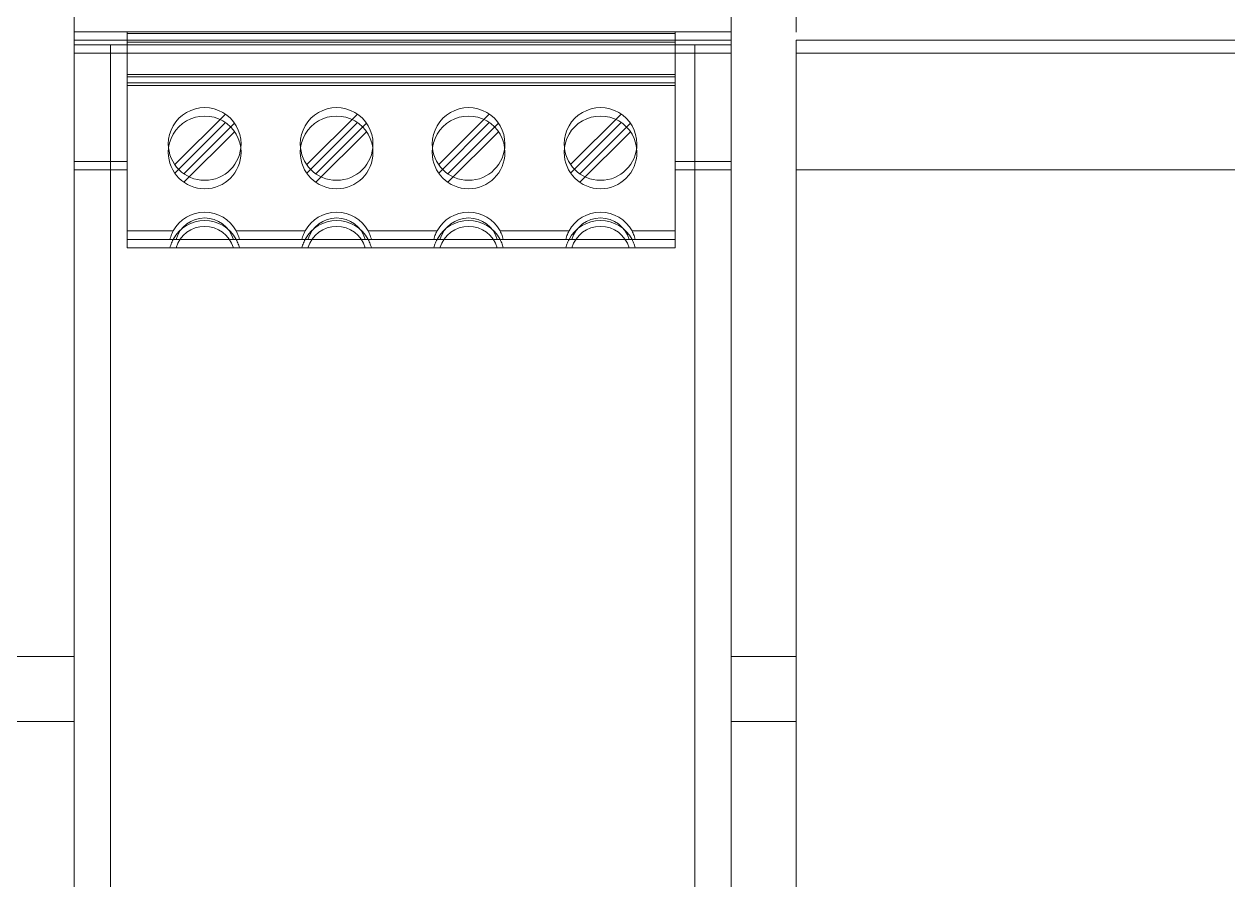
# Model space of a CAD drawing. Header units: millimetres. Extents: x 4137 to 6698, y 1400 to 3585.
# Drawn here: x 4727.3 to 4820, y 3266.1 to 3332 of the extents above; entities that cross this region are included whole.
import ezdxf

# ---------------------------------------------------------------- set-up
doc = ezdxf.new("R2010")
doc.units = ezdxf.units.MM
doc.layers.add('000-PI-Oprema', color=30, linetype='Continuous', lineweight=5)
doc.layers.add('000-SI-Oprema', color=30, linetype='Continuous', lineweight=0)
doc.layers.add('002-PI-Kabelska kanalica', color=150, linetype='Continuous')

msp = doc.modelspace()

# ---------------------------------------------------------------- linework, layer by layer
at = {"color": 0, "linetype": 'ByBlock', "lineweight": 0, "ltscale": 0.25}
for p, q in [((4731.131, 3331.403), (4731.131, 3367.586)), ((4781.73, 3331.403), (4781.73, 3367.586)), ((4786.73, 3331.403), (4786.73, 3367.586))]:
    msp.add_line(p, q, dxfattribs=at)
at = {"layer": '000-PI-Oprema', "color": 0, "linetype": 'ByBlock', "lineweight": 0}
for p, q in [((4731.131, 3331.428), (4731.131, 3331.428)), ((4735.231, 3331.428), (4731.131, 3331.428)), ((4731.131, 3331.428), (4731.131, 3321.428)), ((4731.131, 3331.428), (4731.131, 3331.428)), ((4735.231, 3330.778), (4731.131, 3330.778)), ((4731.131, 3330.778), (4731.131, 3320.778)), ((4731.131, 3330.778), (4731.131, 3330.778)), ((4735.231, 3331.428), (4735.231, 3331.428)), ((4735.231, 3331.278), (4735.231, 3331.428)), ((4735.231, 3331.428), (4735.231, 3331.428)), ((4735.231, 3331.428), (4777.431, 3331.428)), ((4735.231, 3331.278), (4735.231, 3331.278)), ((4735.231, 3331.278), (4735.231, 3328.138)), ((4735.231, 3331.278), (4735.231, 3331.278)), ((4777.431, 3331.278), (4735.231, 3331.278)), ((4735.231, 3330.628), (4735.231, 3330.778)), ((4735.231, 3330.778), (4735.231, 3330.778)), ((4735.231, 3330.778), (4777.431, 3330.778)), ((4736.611, 3331.278), (4736.611, 3331.278)), ((4736.611, 3331.278), (4736.611, 3331.278)), ((4745.771, 3331.278), (4745.771, 3331.278)), ((4745.771, 3331.278), (4745.771, 3331.278)), ((4746.771, 3331.278), (4746.771, 3331.278)), ((4746.771, 3331.278), (4746.771, 3331.278)), ((4755.681, 3331.278), (4755.681, 3331.278)), ((4755.681, 3331.278), (4755.681, 3331.278)), ((4756.931, 3331.278), (4756.931, 3331.278)), ((4756.931, 3331.278), (4756.931, 3331.278)), ((4766.091, 3331.278), (4766.091, 3331.278)), ((4766.091, 3331.278), (4766.091, 3331.278)), ((4767.091, 3331.278), (4767.091, 3331.278)), ((4767.091, 3331.278), (4767.091, 3331.278)), ((4776.001, 3331.278), (4776.001, 3331.278)), ((4776.001, 3331.278), (4776.001, 3331.278)), ((4777.431, 3331.428), (4777.431, 3331.428)), ((4777.431, 3331.278), (4777.431, 3331.428)), ((4777.431, 3331.428), (4777.431, 3331.428)), ((4781.73, 3331.428), (4777.431, 3331.428)), ((4777.431, 3331.278), (4777.431, 3331.278)), ((4777.431, 3331.278), (4777.431, 3328.138)), ((4777.431, 3331.278), (4777.431, 3331.278)), ((4777.431, 3330.628), (4777.431, 3330.778)), ((4777.431, 3330.778), (4777.431, 3330.778)), ((4781.73, 3330.778), (4777.431, 3330.778)), ((4781.73, 3331.428), (4781.73, 3331.428)), ((4781.73, 3321.428), (4781.73, 3331.428)), ((4781.73, 3331.428), (4781.73, 3331.428)), ((4781.73, 3321.428), (4781.73, 3331.428)), ((4781.73, 3330.778), (4781.73, 3330.778)), ((4781.73, 3320.778), (4781.73, 3330.778)), ((4786.73, 3330.778), (4786.73, 3320.778)), ((4786.73, 3330.778), (4786.73, 3330.778)), ((4786.73, 3330.778), (4841.98, 3330.778)), ((4789.23, 3330.778), (4789.23, 3330.778)), ((4789.23, 3330.778), (4789.23, 3330.778)), ((4789.23, 3330.778), (4789.23, 3330.778)), ((4789.23, 3330.778), (4789.23, 3330.778)), ((4789.23, 3330.778), (4789.23, 3330.778)), ((4789.23, 3330.778), (4789.23, 3330.778)), ((4789.23, 3330.778), (4789.23, 3330.778)), ((4789.23, 3330.778), (4789.23, 3330.778)), ((4789.23, 3330.778), (4789.23, 3330.778)), ((4789.23, 3330.778), (4789.23, 3330.778)), ((4789.23, 3330.778), (4789.23, 3330.778)), ((4789.23, 3330.778), (4789.23, 3330.778)), ((4789.23, 3330.778), (4789.23, 3330.778)), ((4789.23, 3330.778), (4789.23, 3330.778)), ((4731.131, 3330.428), (4731.131, 3330.428)), ((4733.931, 3330.428), (4731.131, 3330.428)), ((4731.131, 3330.428), (4731.131, 3330.428)), ((4733.931, 3329.778), (4731.131, 3329.778)), ((4731.131, 3329.778), (4731.131, 3329.778)), ((4733.931, 3330.428), (4733.931, 3330.428)), ((4733.931, 3330.428), (4733.931, 3330.428)), ((4733.931, 3330.428), (4733.931, 3330.428)), ((4733.931, 3330.428), (4733.931, 3330.428)), ((4733.931, 3330.428), (4744.681, 3330.428)), ((4733.931, 3202.428), (4733.931, 3330.428)), ((4733.931, 3329.778), (4733.931, 3329.778)), ((4733.931, 3329.778), (4733.931, 3329.778)), ((4733.931, 3329.778), (4733.931, 3329.778)), ((4733.931, 3201.778), (4733.931, 3329.778)), ((4733.931, 3329.778), (4733.931, 3329.778)), ((4733.931, 3329.778), (4744.681, 3329.778)), ((4735.231, 3330.628), (4735.231, 3330.628)), ((4735.231, 3330.628), (4735.231, 3327.488)), ((4735.231, 3330.628), (4735.231, 3330.628)), ((4777.431, 3330.628), (4735.231, 3330.628)), ((4736.611, 3330.628), (4736.611, 3330.628)), ((4740.931, 3330.428), (4740.931, 3330.428)), ((4740.931, 3329.778), (4740.931, 3329.778)), ((4743.181, 3330.428), (4743.181, 3330.428)), ((4743.181, 3329.778), (4743.181, 3329.778)), ((4744.681, 3330.428), (4744.681, 3330.428)), ((4744.681, 3330.428), (4744.681, 3330.428)), ((4747.181, 3330.428), (4744.681, 3330.428)), ((4744.681, 3330.428), (4744.681, 3330.428)), ((4744.681, 3329.778), (4744.681, 3329.778)), ((4744.681, 3329.778), (4744.681, 3329.778)), ((4747.181, 3329.778), (4744.681, 3329.778)), ((4744.681, 3329.778), (4744.681, 3329.778)), ((4745.771, 3330.628), (4745.771, 3330.628)), ((4746.771, 3330.628), (4746.771, 3330.628)), ((4747.181, 3330.428), (4747.181, 3330.428)), ((4747.181, 3330.428), (4747.181, 3330.428)), ((4747.181, 3330.428), (4747.514, 3330.428)), ((4747.181, 3330.428), (4747.181, 3330.428)), ((4747.181, 3329.778), (4747.181, 3329.778)), ((4747.181, 3329.778), (4747.181, 3329.778)), ((4747.181, 3329.778), (4747.514, 3329.778)), ((4747.181, 3329.778), (4747.181, 3329.778)), ((4747.681, 3330.428), (4747.514, 3330.428)), ((4747.681, 3329.778), (4747.514, 3329.778)), ((4747.681, 3330.428), (4748.88, 3330.428)), ((4747.681, 3329.778), (4748.88, 3329.778)), ((4748.88, 3330.428), (4749.026, 3330.428)), ((4748.88, 3329.778), (4749.026, 3329.778)), ((4748.931, 3330.428), (4748.931, 3330.428)), ((4748.931, 3329.778), (4748.931, 3329.778)), ((4749.026, 3330.428), (4749.581, 3330.428)), ((4749.026, 3329.778), (4749.581, 3329.778)), ((4749.581, 3330.428), (4749.581, 3330.428)), ((4749.581, 3330.428), (4763.281, 3330.428)), ((4749.581, 3329.778), (4749.581, 3329.778)), ((4749.581, 3329.778), (4763.281, 3329.778)), ((4755.181, 3330.428), (4755.181, 3330.428)), ((4755.181, 3329.778), (4755.181, 3329.778)), ((4755.681, 3330.628), (4755.681, 3330.628)), ((4756.931, 3330.628), (4756.931, 3330.628)), ((4757.681, 3330.428), (4757.681, 3330.428)), ((4757.681, 3329.778), (4757.681, 3329.778)), ((4763.281, 3330.428), (4763.281, 3330.428)), ((4763.281, 3330.428), (4763.835, 3330.428)), ((4763.281, 3329.778), (4763.281, 3329.778)), ((4763.281, 3329.778), (4763.835, 3329.778)), ((4763.835, 3330.428), (4763.981, 3330.428)), ((4763.835, 3329.778), (4763.981, 3329.778)), ((4763.931, 3330.428), (4763.931, 3330.428)), ((4763.931, 3329.778), (4763.931, 3329.778)), ((4763.981, 3330.428), (4765.181, 3330.428)), ((4763.981, 3329.778), (4765.181, 3329.778)), ((4765.347, 3330.428), (4765.181, 3330.428)), ((4765.347, 3329.778), (4765.181, 3329.778)), ((4765.347, 3330.428), (4765.681, 3330.428)), ((4765.347, 3329.778), (4765.681, 3329.778)), ((4765.681, 3330.428), (4765.681, 3330.428)), ((4768.181, 3330.428), (4765.681, 3330.428)), ((4765.681, 3330.428), (4765.681, 3330.428)), ((4765.681, 3330.428), (4765.681, 3330.428)), ((4765.681, 3329.778), (4765.681, 3329.778)), ((4768.181, 3329.778), (4765.681, 3329.778)), ((4765.681, 3329.778), (4765.681, 3329.778)), ((4765.681, 3329.778), (4765.681, 3329.778)), ((4766.091, 3330.628), (4766.091, 3330.628)), ((4767.091, 3330.628), (4767.091, 3330.628)), ((4768.181, 3330.428), (4768.181, 3330.428)), ((4768.181, 3330.428), (4768.181, 3330.428)), ((4768.181, 3330.428), (4768.181, 3330.428)), ((4768.181, 3330.428), (4778.931, 3330.428)), ((4768.181, 3329.778), (4768.181, 3329.778)), ((4768.181, 3329.778), (4768.181, 3329.778)), ((4768.181, 3329.778), (4768.181, 3329.778)), ((4768.181, 3329.778), (4778.931, 3329.778)), ((4769.681, 3330.428), (4769.681, 3330.428)), ((4769.681, 3329.778), (4769.681, 3329.778)), ((4771.931, 3330.428), (4771.931, 3330.428)), ((4771.931, 3329.778), (4771.931, 3329.778)), ((4776.001, 3330.628), (4776.001, 3330.628)), ((4777.431, 3330.628), (4777.431, 3330.628)), ((4777.431, 3330.628), (4777.431, 3327.488)), ((4777.431, 3330.628), (4777.431, 3330.628)), ((4778.931, 3330.428), (4778.931, 3330.428)), ((4778.931, 3330.428), (4778.931, 3330.428)), ((4778.931, 3330.428), (4778.931, 3330.428)), ((4781.73, 3330.428), (4778.931, 3330.428)), ((4778.931, 3330.428), (4778.931, 3330.428)), ((4778.931, 3202.428), (4778.931, 3330.428)), ((4778.931, 3329.778), (4778.931, 3329.778)), ((4778.931, 3329.778), (4778.931, 3329.778)), ((4778.931, 3329.778), (4778.931, 3329.778)), ((4781.73, 3329.778), (4778.931, 3329.778)), ((4778.931, 3201.778), (4778.931, 3329.778)), ((4778.931, 3329.778), (4778.931, 3329.778)), ((4781.73, 3330.428), (4781.73, 3330.428)), ((4781.73, 3330.428), (4781.73, 3330.428)), ((4781.73, 3329.778), (4781.73, 3329.778)), ((4786.73, 3329.778), (4786.73, 3329.778)), ((4876.73, 3329.778), (4786.73, 3329.778)), ((4735.231, 3327.939), (4735.231, 3328.138)), ((4735.231, 3328.138), (4777.431, 3328.138)), ((4777.431, 3327.939), (4735.231, 3327.939)), ((4735.231, 3327.939), (4735.231, 3321.428)), ((4777.431, 3327.939), (4777.431, 3328.138)), ((4777.431, 3327.939), (4777.431, 3321.428)), ((4735.231, 3327.289), (4735.231, 3327.488)), ((4735.231, 3327.488), (4777.431, 3327.488)), ((4777.431, 3327.289), (4735.231, 3327.289)), ((4735.231, 3327.289), (4735.231, 3320.778)), ((4777.431, 3327.289), (4777.431, 3327.488)), ((4777.431, 3327.289), (4777.431, 3320.778)), ((4742.785, 3325.08), (4738.889, 3321.184)), ((4742.785, 3325.08), (4742.785, 3325.08)), ((4752.945, 3325.08), (4749.049, 3321.184)), ((4752.945, 3325.08), (4752.945, 3325.08)), ((4763.105, 3325.08), (4759.209, 3321.184)), ((4763.105, 3325.08), (4763.105, 3325.08)), ((4773.265, 3325.08), (4769.369, 3321.184)), ((4773.265, 3325.08), (4773.265, 3325.08)), ((4742.785, 3324.43), (4738.889, 3320.534)), ((4743.492, 3324.373), (4739.596, 3320.477)), ((4742.785, 3324.43), (4742.785, 3324.43)), ((4743.492, 3324.373), (4743.492, 3324.373)), ((4752.945, 3324.43), (4749.049, 3320.534)), ((4753.652, 3324.373), (4749.756, 3320.477)), ((4752.945, 3324.43), (4752.945, 3324.43)), ((4753.652, 3324.373), (4753.652, 3324.373)), ((4763.105, 3324.43), (4759.209, 3320.534)), ((4763.812, 3324.373), (4759.916, 3320.477)), ((4763.105, 3324.43), (4763.105, 3324.43)), ((4763.812, 3324.373), (4763.812, 3324.373)), ((4773.265, 3324.43), (4769.369, 3320.534)), ((4773.972, 3324.373), (4770.076, 3320.477)), ((4773.265, 3324.43), (4773.265, 3324.43)), ((4773.972, 3324.373), (4773.972, 3324.373)), ((4743.492, 3323.723), (4739.596, 3319.827)), ((4743.492, 3323.723), (4743.492, 3323.723)), ((4753.652, 3323.723), (4749.756, 3319.827)), ((4753.652, 3323.723), (4753.652, 3323.723)), ((4763.812, 3323.723), (4759.916, 3319.827)), ((4763.812, 3323.723), (4763.812, 3323.723)), ((4773.972, 3323.723), (4770.076, 3319.827)), ((4773.972, 3323.723), (4773.972, 3323.723)), ((4738.391, 3322.778), (4738.391, 3322.778)), ((4743.991, 3322.778), (4743.991, 3322.778)), ((4748.551, 3322.778), (4748.551, 3322.778)), ((4754.151, 3322.778), (4754.151, 3322.778)), ((4758.711, 3322.778), (4758.711, 3322.778)), ((4764.311, 3322.778), (4764.311, 3322.778)), ((4768.871, 3322.778), (4768.871, 3322.778)), ((4774.471, 3322.778), (4774.471, 3322.778)), ((4735.231, 3321.428), (4731.131, 3321.428)), ((4731.131, 3321.428), (4731.131, 3321.428)), ((4731.131, 3321.428), (4731.131, 3217.428)), ((4735.231, 3321.428), (4735.231, 3321.428)), ((4735.231, 3321.428), (4735.231, 3321.428)), ((4735.231, 3321.428), (4735.231, 3315.428)), ((4738.391, 3322.128), (4738.391, 3322.128)), ((4743.991, 3322.128), (4743.991, 3322.128)), ((4748.551, 3322.128), (4748.551, 3322.128)), ((4754.151, 3322.128), (4754.151, 3322.128)), ((4758.711, 3322.128), (4758.711, 3322.128)), ((4764.311, 3322.128), (4764.311, 3322.128)), ((4768.871, 3322.128), (4768.871, 3322.128)), ((4774.471, 3322.128), (4774.471, 3322.128)), ((4777.431, 3321.428), (4777.431, 3321.428)), ((4781.73, 3321.428), (4777.431, 3321.428)), ((4777.431, 3321.428), (4777.431, 3321.428)), ((4777.431, 3321.428), (4777.431, 3315.428)), ((4781.73, 3321.428), (4781.73, 3321.428)), ((4781.73, 3217.428), (4781.73, 3321.428)), ((4781.73, 3321.428), (4781.73, 3321.428)), ((4781.73, 3217.428), (4781.73, 3321.428)), ((4735.231, 3320.778), (4731.131, 3320.778)), ((4731.131, 3320.778), (4731.131, 3216.778)), ((4731.131, 3320.778), (4731.131, 3320.778)), ((4735.231, 3320.778), (4735.231, 3314.778)), ((4735.231, 3320.778), (4735.231, 3320.778)), ((4735.231, 3320.778), (4735.231, 3320.778)), ((4738.889, 3321.184), (4738.889, 3321.184)), ((4738.889, 3320.534), (4738.889, 3320.534)), ((4739.596, 3320.477), (4739.596, 3320.477)), ((4749.049, 3321.184), (4749.049, 3321.184)), ((4749.049, 3320.534), (4749.049, 3320.534)), ((4749.756, 3320.477), (4749.756, 3320.477)), ((4759.209, 3321.184), (4759.209, 3321.184)), ((4759.209, 3320.534), (4759.209, 3320.534)), ((4759.916, 3320.477), (4759.916, 3320.477)), ((4769.369, 3321.184), (4769.369, 3321.184)), ((4769.369, 3320.534), (4769.369, 3320.534)), ((4770.076, 3320.477), (4770.076, 3320.477)), ((4777.431, 3320.778), (4777.431, 3320.778)), ((4781.73, 3320.778), (4777.431, 3320.778)), ((4777.431, 3320.778), (4777.431, 3314.778)), ((4777.431, 3320.778), (4777.431, 3320.778)), ((4781.73, 3320.778), (4781.73, 3320.778)), ((4781.73, 3216.778), (4781.73, 3320.778)), ((4786.73, 3320.778), (4786.73, 3320.778)), ((4786.73, 3320.778), (4876.73, 3320.778)), ((4789.23, 3320.778), (4789.23, 3320.778)), ((4795.23, 3320.778), (4795.23, 3320.778)), ((4796.23, 3320.778), (4796.23, 3320.778)), ((4802.23, 3320.778), (4802.23, 3320.778)), ((4803.23, 3320.778), (4803.23, 3320.778)), ((4809.23, 3320.778), (4809.23, 3320.778)), ((4810.23, 3320.778), (4810.23, 3320.778)), ((4816.23, 3320.778), (4816.23, 3320.778)), ((4817.23, 3320.778), (4817.23, 3320.778)), ((4739.596, 3319.827), (4739.596, 3319.827)), ((4749.756, 3319.827), (4749.756, 3319.827)), ((4759.916, 3319.827), (4759.916, 3319.827)), ((4770.076, 3319.827), (4770.076, 3319.827)), ((4735.231, 3316.077), (4738.767, 3316.077)), ((4738.64, 3315.807), (4738.605, 3315.714)), ((4738.679, 3315.898), (4738.64, 3315.807)), ((4738.721, 3315.988), (4738.679, 3315.898)), ((4738.767, 3316.077), (4738.721, 3315.988)), ((4743.615, 3316.077), (4748.927, 3316.077)), ((4743.615, 3316.077), (4743.66, 3315.988)), ((4743.66, 3315.988), (4743.702, 3315.898)), ((4743.702, 3315.898), (4743.741, 3315.807)), ((4743.741, 3315.807), (4743.777, 3315.714)), ((4748.8, 3315.807), (4748.765, 3315.714)), ((4748.839, 3315.898), (4748.8, 3315.807)), ((4748.881, 3315.988), (4748.839, 3315.898)), ((4748.927, 3316.077), (4748.881, 3315.988)), ((4753.775, 3316.077), (4759.087, 3316.077)), ((4753.775, 3316.077), (4753.82, 3315.988)), ((4753.82, 3315.988), (4753.862, 3315.898)), ((4753.862, 3315.898), (4753.901, 3315.807)), ((4753.901, 3315.807), (4753.937, 3315.714)), ((4758.96, 3315.807), (4758.925, 3315.714)), ((4758.999, 3315.898), (4758.96, 3315.807)), ((4759.041, 3315.988), (4758.999, 3315.898)), ((4759.087, 3316.077), (4759.041, 3315.988)), ((4763.935, 3316.077), (4769.247, 3316.077)), ((4763.935, 3316.077), (4763.98, 3315.988)), ((4763.98, 3315.988), (4764.022, 3315.898)), ((4764.022, 3315.898), (4764.061, 3315.807)), ((4764.061, 3315.807), (4764.097, 3315.714)), ((4769.12, 3315.807), (4769.085, 3315.714)), ((4769.159, 3315.898), (4769.12, 3315.807)), ((4769.201, 3315.988), (4769.159, 3315.898)), ((4769.247, 3316.077), (4769.201, 3315.988)), ((4774.095, 3316.077), (4777.431, 3316.077)), ((4774.095, 3316.077), (4774.14, 3315.988)), ((4774.14, 3315.988), (4774.182, 3315.898)), ((4774.182, 3315.898), (4774.221, 3315.807)), ((4774.221, 3315.807), (4774.257, 3315.714)), ((4777.431, 3315.428), (4735.231, 3315.428)), ((4735.231, 3315.428), (4735.231, 3315.428)), ((4735.231, 3315.427), (4738.767, 3315.427)), ((4738.544, 3315.524), (4738.519, 3315.428)), ((4738.519, 3315.428), (4738.519, 3315.428)), ((4738.544, 3314.874), (4738.519, 3314.778)), ((4738.573, 3315.619), (4738.544, 3315.524)), ((4738.573, 3314.969), (4738.544, 3314.874)), ((4738.605, 3315.714), (4738.573, 3315.619)), ((4738.605, 3315.064), (4738.573, 3314.969)), ((4738.64, 3315.157), (4738.605, 3315.064)), ((4738.679, 3315.248), (4738.64, 3315.157)), ((4738.721, 3315.338), (4738.679, 3315.248)), ((4738.767, 3315.427), (4738.721, 3315.338)), ((4743.615, 3315.427), (4748.927, 3315.427)), ((4743.615, 3315.427), (4743.66, 3315.338)), ((4743.66, 3315.338), (4743.702, 3315.248)), ((4743.702, 3315.248), (4743.741, 3315.157)), ((4743.741, 3315.157), (4743.777, 3315.064)), ((4743.777, 3315.714), (4743.809, 3315.619)), ((4743.777, 3315.064), (4743.809, 3314.969)), ((4743.809, 3315.619), (4743.838, 3315.524)), ((4743.809, 3314.969), (4743.838, 3314.874)), ((4743.838, 3315.524), (4743.863, 3315.428)), ((4743.838, 3314.874), (4743.863, 3314.778)), ((4743.863, 3315.428), (4743.863, 3315.428)), ((4748.704, 3315.524), (4748.679, 3315.428)), ((4748.679, 3315.428), (4748.679, 3315.428)), ((4748.704, 3314.874), (4748.679, 3314.778)), ((4748.733, 3315.619), (4748.704, 3315.524)), ((4748.733, 3314.969), (4748.704, 3314.874)), ((4748.765, 3315.714), (4748.733, 3315.619)), ((4748.765, 3315.064), (4748.733, 3314.969)), ((4748.8, 3315.157), (4748.765, 3315.064)), ((4748.839, 3315.248), (4748.8, 3315.157)), ((4748.881, 3315.338), (4748.839, 3315.248)), ((4748.927, 3315.427), (4748.881, 3315.338)), ((4753.775, 3315.427), (4759.087, 3315.427)), ((4753.775, 3315.427), (4753.82, 3315.338)), ((4753.82, 3315.338), (4753.862, 3315.248)), ((4753.862, 3315.248), (4753.901, 3315.157)), ((4753.901, 3315.157), (4753.937, 3315.064)), ((4753.937, 3315.714), (4753.969, 3315.619)), ((4753.937, 3315.064), (4753.969, 3314.969)), ((4753.969, 3315.619), (4753.998, 3315.524)), ((4753.969, 3314.969), (4753.998, 3314.874)), ((4753.998, 3315.524), (4754.023, 3315.428)), ((4753.998, 3314.874), (4754.023, 3314.778)), ((4754.023, 3315.428), (4754.023, 3315.428)), ((4758.864, 3315.524), (4758.839, 3315.428)), ((4758.839, 3315.428), (4758.839, 3315.428)), ((4758.864, 3314.874), (4758.839, 3314.778)), ((4758.893, 3315.619), (4758.864, 3315.524)), ((4758.893, 3314.969), (4758.864, 3314.874)), ((4758.925, 3315.714), (4758.893, 3315.619)), ((4758.925, 3315.064), (4758.893, 3314.969)), ((4758.96, 3315.157), (4758.925, 3315.064)), ((4758.999, 3315.248), (4758.96, 3315.157)), ((4759.041, 3315.338), (4758.999, 3315.248)), ((4759.087, 3315.427), (4759.041, 3315.338)), ((4763.935, 3315.427), (4769.247, 3315.427)), ((4763.935, 3315.427), (4763.98, 3315.338)), ((4763.98, 3315.338), (4764.022, 3315.248)), ((4764.022, 3315.248), (4764.061, 3315.157)), ((4764.061, 3315.157), (4764.097, 3315.064)), ((4764.097, 3315.714), (4764.129, 3315.619)), ((4764.097, 3315.064), (4764.129, 3314.969)), ((4764.129, 3315.619), (4764.158, 3315.524)), ((4764.129, 3314.969), (4764.158, 3314.874)), ((4764.158, 3315.524), (4764.183, 3315.428)), ((4764.158, 3314.874), (4764.183, 3314.778)), ((4764.183, 3315.428), (4764.183, 3315.428)), ((4769.024, 3315.524), (4768.999, 3315.428)), ((4768.999, 3315.428), (4768.999, 3315.428)), ((4769.024, 3314.874), (4768.999, 3314.778)), ((4769.053, 3315.619), (4769.024, 3315.524)), ((4769.053, 3314.969), (4769.024, 3314.874)), ((4769.085, 3315.714), (4769.053, 3315.619)), ((4769.085, 3315.064), (4769.053, 3314.969)), ((4769.12, 3315.157), (4769.085, 3315.064)), ((4769.159, 3315.248), (4769.12, 3315.157)), ((4769.201, 3315.338), (4769.159, 3315.248)), ((4769.247, 3315.427), (4769.201, 3315.338)), ((4774.095, 3315.427), (4777.431, 3315.427)), ((4774.095, 3315.427), (4774.14, 3315.338)), ((4774.14, 3315.338), (4774.182, 3315.248)), ((4774.182, 3315.248), (4774.221, 3315.157)), ((4774.221, 3315.157), (4774.257, 3315.064)), ((4774.257, 3315.714), (4774.289, 3315.619)), ((4774.257, 3315.064), (4774.289, 3314.969)), ((4774.289, 3315.619), (4774.318, 3315.524)), ((4774.289, 3314.969), (4774.318, 3314.874)), ((4774.318, 3315.524), (4774.343, 3315.428)), ((4774.318, 3314.874), (4774.343, 3314.778)), ((4774.343, 3315.428), (4774.343, 3315.428)), ((4777.431, 3315.428), (4777.431, 3315.428)), ((4777.431, 3314.778), (4735.231, 3314.778)), ((4735.231, 3314.778), (4735.231, 3314.778)), ((4738.519, 3314.778), (4738.519, 3314.778)), ((4743.863, 3314.778), (4743.863, 3314.778)), ((4748.679, 3314.778), (4748.679, 3314.778)), ((4754.023, 3314.778), (4754.023, 3314.778)), ((4758.839, 3314.778), (4758.839, 3314.778)), ((4764.183, 3314.778), (4764.183, 3314.778)), ((4768.999, 3314.778), (4768.999, 3314.778)), ((4774.343, 3314.778), (4774.343, 3314.778)), ((4777.431, 3314.778), (4777.431, 3314.778))]:
    msp.add_line(p, q, dxfattribs=at)
msp.add_lwpolyline([(4743.741, 3201.428), (4731.131, 3201.428), (4731.131, 3201.428), (4731.131, 3217.428), (4731.131, 3321.428), (4731.131, 3321.428), (4731.131, 3331.428), (4735.231, 3331.428), (4777.431, 3331.428), (4781.73, 3331.428)], dxfattribs=at)
for points in [[(4735.231, 3331.278), (4735.231, 3331.278)], [(4777.431, 3331.278), (4777.431, 3331.278)]]:
    msp.add_lwpolyline(points, close=True, dxfattribs=at)
for centre, radius, start, end in [((4741.191, 3322.778), 2.8, 0, 180.00002), ((4751.351, 3322.778), 2.8, 0, 180.00002), ((4761.511, 3322.778), 2.8, 0, 180.00002), ((4771.671, 3322.778), 2.8, 0, 180.00002), ((4741.191, 3322.128), 2.8, 0, 180.00002), ((4751.351, 3322.128), 2.8, 0, 180.00002), ((4761.511, 3322.128), 2.8, 0, 180.00002), ((4771.671, 3322.128), 2.8, 0, 180.00002), ((4741.191, 3322.778), 2.8, 180.00002, 0), ((4751.351, 3322.778), 2.8, 180.00002, 0), ((4761.511, 3322.778), 2.8, 180.00002, 0), ((4771.671, 3322.778), 2.8, 180.00002, 0), ((4741.191, 3322.128), 2.8, 180.00002, 0), ((4751.351, 3322.128), 2.8, 180.00002, 0), ((4761.511, 3322.128), 2.8, 180.00002, 0), ((4771.671, 3322.128), 2.8, 180.00002, 0), ((4741.191, 3314.778), 2.75, 28.17394, 151.82602), ((4741.191, 3314.128), 2.75, 28.17394, 151.82602), ((4741.191, 3314.778), 2.3, 16.41599, 163.58403), ((4751.351, 3314.778), 2.75, 28.17394, 151.82602), ((4751.351, 3314.128), 2.75, 28.17394, 151.82602), ((4751.351, 3314.778), 2.3, 16.41599, 163.58403), ((4761.511, 3314.778), 2.75, 28.17394, 151.82602), ((4761.511, 3314.128), 2.75, 28.17394, 151.82602), ((4761.511, 3314.778), 2.3, 16.41599, 163.58403), ((4771.671, 3314.778), 2.75, 28.17394, 151.82602), ((4771.671, 3314.128), 2.75, 28.17394, 151.82602), ((4771.671, 3314.778), 2.3, 16.41599, 163.58403), ((4741.191, 3314.128), 2.3, 16.41599, 163.58403), ((4751.351, 3314.128), 2.3, 16.41599, 163.58403), ((4761.511, 3314.128), 2.3, 16.41599, 163.58403), ((4771.671, 3314.128), 2.3, 16.41599, 163.58403)]:
    msp.add_arc(centre, radius, start, end, dxfattribs=at)
at = {"layer": '000-SI-Oprema', "color": 0, "linetype": 'ByBlock', "lineweight": 0}
for p, q in [((4786.73, 3330.778), (4786.73, 3330.778)), ((4786.73, 3330.778), (4786.73, 3320.778)), ((4786.73, 3330.778), (4786.73, 3330.778)), ((4786.73, 3330.778), (4786.73, 3330.778)), ((4786.73, 3330.778), (4876.73, 3330.778)), ((4786.73, 3330.778), (4786.73, 3330.778)), ((4786.73, 3329.778), (4786.73, 3329.778)), ((4786.73, 3329.778), (4786.73, 3329.778)), ((4876.73, 3329.778), (4786.73, 3329.778)), ((4786.73, 3320.778), (4786.73, 3320.778)), ((4786.73, 3320.778), (4786.73, 3320.778)), ((4786.73, 3320.778), (4876.73, 3320.778)), ((4786.73, 3320.778), (4786.73, 3216.778)), ((4789.23, 3320.778), (4789.23, 3320.778)), ((4795.23, 3320.778), (4795.23, 3320.778)), ((4796.23, 3320.778), (4796.23, 3320.778)), ((4802.23, 3320.778), (4802.23, 3320.778)), ((4803.23, 3320.778), (4803.23, 3320.778)), ((4809.23, 3320.778), (4809.23, 3320.778)), ((4810.23, 3320.778), (4810.23, 3320.778)), ((4816.23, 3320.778), (4816.23, 3320.778)), ((4817.23, 3320.778), (4817.23, 3320.778))]:
    msp.add_line(p, q, dxfattribs=at)
msp.add_lwpolyline([(4786.73, 3330.778), (4786.73, 3330.778)], close=True, dxfattribs=at)
at = {"layer": '002-PI-Kabelska kanalica', "color": 0, "linetype": 'ByBlock', "lineweight": 0, "ltscale": 0.25}
for p, q in [((4726.131, 3283.278), (4731.131, 3283.278)), ((4781.73, 3283.278), (4786.73, 3283.278)), ((4726.131, 3278.278), (4731.131, 3278.278)), ((4781.73, 3278.278), (4786.73, 3278.278))]:
    msp.add_line(p, q, dxfattribs=at)

doc.saveas('drawing.dxf')
